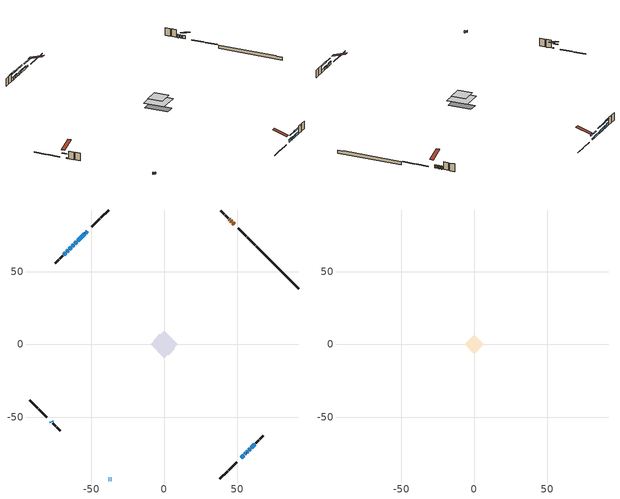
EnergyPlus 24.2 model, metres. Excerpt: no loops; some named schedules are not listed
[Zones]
conditioned space
 floor adiabatic (AdiabaticFloorConstruction): -9.31,0 0,9.31 9.31,0 0,-9.31 z2.95
 floor foundation (Slab1 construction): -7.27,3.01 -3.01,7.27 7.27,-3.01 3.01,-7.27 z-1.62
 wall outside (RimJoist1 construction): 38.19,-92.19 43.64,-86.73 / -92.19,-38.19 -86.73,-43.64 / -38.19,92.19 -43.64,86.73 / 62.43,67.94 56.98,73.4 z0.51:0.81
 wall outside (RimJoist2 construction): 44.3,-86.08 49.75,-80.62 / -86.08,-44.3 -80.62,-49.75 / -44.3,86.08 -49.75,80.62 / 56.32,74.05 50.87,79.51 z0.51:0.81
 wall outside (AdiabaticWallConstruction 1): 47.85,82.52 46.85,83.52 / 46.2,84.18 45.62,84.75 / 44.97,85.41 44.57,85.8 z0.51:2.54
 wall outside (AdiabaticWallConstruction): -38.19,-92.19 -37.77,-92.19 / -36.84,-92.19 -36.42,-92.19 z0.51:1.73; -77.61,-52.77 -77.07,-53.31 z0.51:0.89; -52.77,77.61 -53.95,76.42 / -54.61,75.76 -59.35,71.02 z0.51:1.58; 52.77,-77.61 54.49,-75.88 / 55.15,-75.23 56.01,-74.36 / 59.47,-70.9 62.06,-68.31 z0.51:2.14; 56.67,-73.71 57.3,-73.08 z0.51:1.67; -60.01,70.37 -61.3,69.07 / -61.96,68.42 -63.14,67.23 / -63.8,66.57 -64.99,65.39 / -65.64,64.73 -66.83,63.54 z0.51:2.16; 57.95,-72.42 58.82,-71.56 z0.51:2.03; -67.49,62.89 -68.82,61.56 z0.51:2.64
 wall outside (Wall1 construction): 62.72,-67.66 64.88,-65.49 / -76.41,-53.96 -74.25,-56.13 / -69.47,60.9 -71.64,58.74 / 43.92,86.46 41.75,88.62 z0.51:5.39
 wall outside (Wall2 construction): 65.54,-64.83 67.79,-62.58 / -73.59,-56.79 -71.34,-59.04 / -72.29,58.08 -74.55,55.83 / 41.09,89.28 38.84,91.53 z0.51:5.39
 wall foundation (FoundationWall1 construction): 63.09,67.28,-1.62 63.09,67.28,0.51 89.28,41.1,0.51 89.28,41.1,0.23 92.19,38.19,0.23 92.19,38.19,-1.62
 window (WindowConstruction 13): -38.19,-92.19 -37.77,-92.19 z0.51:1.73
 window (WindowConstruction 6): -77.61,-52.77 -77.07,-53.31 z0.51:0.89
 window (WindowConstruction 7): -52.77,77.61 -53.95,76.42 z0.51:1.58
 window (WindowConstruction 8): -54.61,75.76 -59.35,71.02 z0.51:1.58
 window (WindowConstruction 9): 52.77,-77.61 54.49,-75.88 z0.51:2.13
 window (WindowConstruction 10): 55.15,-75.22 56.01,-74.36 z0.51:2.13
 window (WindowConstruction 11): 56.67,-73.71 57.3,-73.08 z0.51:1.67
 window (WindowConstruction): -60.01,70.36 -61.3,69.07 z0.51:2.16
 window (WindowConstruction 12): 57.95,-72.42 58.82,-71.56 z0.51:2.03
 window (WindowConstruction 14): -36.84,-92.19 -36.42,-92.19 z0.51:1.73
 window (WindowConstruction 1): -61.96,68.41 -63.14,67.23 z0.51:2.16
 window (WindowConstruction 2): -63.8,66.57 -64.99,65.39 z0.51:2.16
 window (WindowConstruction 3): -65.64,64.73 -66.83,63.54 z0.51:2.16
 window (WindowConstruction 4): -67.49,62.89 -68.82,61.56 z0.51:2.64
 window (WindowConstruction 5): 59.47,-70.9 62.06,-68.31 z0.51:2.13
 door (Door): 47.85,82.52 46.85,83.52 z0.51:2.54
 door (Door 1): 46.2,84.18 45.62,84.75 z0.51:2.54
 door (Door 2): 44.97,85.41 44.57,85.8 z0.51:2.54
 ceiling adiabatic (AdiabaticFloorConstruction): 0,-9.31 9.31,0 0,9.31 -9.31,0 z2.95
attic - vented
 floor to conditioned space (Floor1 construction Reversed): -6.62,0 0,6.62 6.62,0 0,-6.62 z5.39
 roof outside (Roof1 construction): 52.11,-78.26,5.39 45.66,-71.81,8.43 43.96,-73.51,8.43 50.41,-79.96,5.39; -78.26,-52.11,5.39 -71.81,-45.66,8.43 -73.51,-43.96,8.43 -79.96,-50.41,5.39; -52.11,78.26,5.39 -45.66,71.81,8.43 -43.96,73.51,8.43 -50.41,79.96,5.39; 48.51,81.86,5.39 42.06,75.42,8.43 43.76,73.72,8.43 50.21,80.17,5.39
shading: -75.2,-55.17 -79.47,-50.9 -79.76,-51.19 -75.49,-55.46 z3.53; -55.82,74.55 -50.9,79.47 -51.19,79.76 -56.11,74.84 z4.22; -59.49,70.88 -54.47,75.91 -54.76,76.2 -59.79,71.17 z1.78; 54.63,-75.74 52.63,-77.75 52.92,-78.04 54.93,-76.03 z2.34; 57.88,-72.5 53.28,-77.09 53.57,-77.38 58.17,-72.79 z4.77; 57.44,-72.93 56.53,-73.85 56.82,-74.14 57.73,-73.22 z1.87; -63.17,67.21 -58.14,72.23 -58.43,72.52 -63.46,67.5 z4.8; 58.96,-71.41 57.81,-72.56 58.1,-72.85 59.25,-71.71 z2.24; -65.01,65.36 -60.09,70.28 -60.38,70.57 -65.3,65.65 z4.8; -65.13,65.24 -63.66,66.71 -63.95,67.01 -65.42,65.54 z2.36; -68.7,61.68 -63.78,66.6 -64.07,66.89 -68.99,61.97 z4.8; -70.68,59.69 -65.62,64.75 -65.91,65.05 -70.97,59.98 z5.28; 63.93,-66.45 57.61,-72.77 57.9,-73.06 64.22,-66.74 z4.77
[Building]
Building 1: Terrain=Suburbs
[Site:Location]
Toronto City Centre_ON: Latitude {deg}=43.63; Longitude {deg}=-79.39; Time Zone {hr}=-5; Elevation {m}=77; Keep Site Location Information=Yes
[Site:GroundTemperature:Shallow]
5.01852, 3.26908, 3.12898, 3.95918, 7.29196, 10.6092, 13.4851, 15.3069, 15.4617, 13.9799, 11.1774, 7.9619
[Site:WaterMainsTemperature]
Calculation Method=Schedule; Temperature Schedule=mains temperature schedule
[Material] Roughness=Rough; Thermal Absorptance=0.9
Name | Thickness {m} | Conductivity {W/m-K} | Density {kg/m3} | Specific Heat {J/kg-K} | Solar Absorptance | Visible Absorptance
asphalt or fiberglass shingles | 0.00635 | 0.162714 | 1121.4 | 1465.45 | 0.4 | 0.4
ceiling stud and cavity | 0.1397 | 0.0759208 | 65.682 | 1177.47 | 0.7 | 0.7
concrete 4.0 in. | 0.1016 | 1.803125 | 2242.8 | 837.4 | 0.7 | 0.7
concrete 8.0 in. | 0.2032 | 1.803125 | 2242.8 | 837.4 | 0.7 | 0.7
door material | 0.04445 | 0.053851 | 512.64 | 1214.23 | 0.7 | 0.7
door material 1 | 0.04445 | 0.188738 | 512.64 | 1214.23 | 0.7 | 0.7
door material 2 | 0.04445 | 0.20624 | 512.64 | 1214.23 | 0.7 | 0.7
exterior vertical ins | 0.0369022 | 0.029427 | 32.04 | 1214.23 | 0.7 | 0.7
floor covering | 0.0127 | 0.0433444 | 54.468 | 1339.84 | 0.6 | 0.6
floor rigid ins; wall rigid ins 1 | 0.512978 | 0.029427 | 32.04 | 1214.23 | 0.7 | 0.7
floor stud and cavity | 0.1397 | 1.75129 | 37.0049 | 1207.88 | 0.7 | 0.7
furniture material conditioned space 1 | 0.1524 | 0.115458 | 640.8 | 1214.23 | 0.6 | 0.6
gypsum board | 0.0127 | 0.160291 | 801 | 837.4 | 0.6 | 0.6
gypsum board 1 | 0.0127 | 0.160291 | 801 | 837.4 | 0.7 | 0.7
osb sheathing 0.5 in. | 0.0127 | 0.115458 | 512.64 | 1214.23 | 0.7 | 0.7
osb sheathing 0.75 in. | 0.01905 | 0.115458 | 512.64 | 1214.23 | 0.7 | 0.7
osb sheathing 2.0 in. | 0.0508 | 0.115458 | 512.64 | 1214.23 | 0.7 | 0.7
rim joist rigid ins; wall rigid ins | 0.051816 | 0.029427 | 32.04 | 1214.23 | 0.7 | 0.7
rim joist stud and cavity | 0.0508 | 0.0405436 | 125.044 | 1163.47 | 0.6 | 0.6
rim joist stud and cavity 1 | 0.0508 | 0.275866 | 125.044 | 1163.47 | 0.6 | 0.6
wall stud and cavity | 0.1397 | 0.120943 | 139.0536 | 1170.24 | 0.7 | 0.7
wall stud and cavity 1 | 0.1397 | 0.121313 | 139.0536 | 1170.24 | 0.7 | 0.7
wall stud and cavity 2 | 0.0889 | 0.380278 | 52.3479 | 1209.89 | 0.7 | 0.7
wall stud and cavity 3 | 0.0889 | 0.391764 | 83.0341 | 1211.67 | 0.7 | 0.7
wood siding | 0.0254 | 0.102417 | 544.68 | 1172.36 | 0.4 | 0.4
wood siding 1; wood siding 2; wood siding 3 | 0.0254 | 0.102417 | 544.68 | 1172.36 | 0.7 | 0.7
[WindowMaterial:SimpleGlazingSystem]
Name | U-Factor {W/m2-K} | Solar Heat Gain Coefficient
WindowMaterial | 2.89067 | 0.69
WindowMaterial 1 | 2.89351 | 0.69
WindowMaterial 10 | 2.986628 | 0.6
WindowMaterial 11 | 2.88386 | 0.6
WindowMaterial 2 | 2.94631 | 0.61
WindowMaterial 3 | 4.164813 | 0.69
WindowMaterial 4 | 2.90827 | 0.68
WindowMaterial 5 | 7.70959 | 0.55
WindowMaterial 6 | 2.963916 | 0.58
WindowMaterial 7 | 1.782892 | 0.39
WindowMaterial 8 | 2.95653 | 0.57
WindowMaterial 9 | 2.92474 | 0.62
[Construction]
AdiabaticFloorConstruction: floor stud and cavity, floor rigid ins, osb sheathing 0.75 in., floor covering
AdiabaticWallConstruction: wood siding 2, wall rigid ins 1, wall stud and cavity 2, gypsum board
AdiabaticWallConstruction 1: wood siding 3, wall rigid ins 1, wall stud and cavity 2, gypsum board
Door: door material
Door 1: door material 1
Door 2: door material 2
Floor1 construction Reversed: gypsum board, ceiling stud and cavity
FoundationWall1 construction: concrete 8.0 in., gypsum board 1
furniture construction conditioned space 1: furniture material conditioned space 1
PartitionWallConstruction: gypsum board, wall stud and cavity 3, gypsum board
RimJoist1 construction: wood siding 1, rim joist rigid ins, osb sheathing 2.0 in., rim joist stud and cavity
RimJoist2 construction: wood siding 1, rim joist rigid ins, osb sheathing 2.0 in., rim joist stud and cavity 1
Roof1 construction: asphalt or fiberglass shingles
Slab1 construction: concrete 4.0 in.
Wall1 construction: wood siding, wall rigid ins, osb sheathing 0.5 in., wall stud and cavity, gypsum board
Wall2 construction: wood siding, wall rigid ins, osb sheathing 0.5 in., wall stud and cavity 1, gypsum board
WindowConstruction: WindowMaterial
WindowConstruction 1; WindowConstruction 2: WindowMaterial 1
WindowConstruction 10; WindowConstruction 5; WindowConstruction 9: WindowMaterial 4
WindowConstruction 11: WindowMaterial 8
WindowConstruction 12: WindowMaterial 9
WindowConstruction 13: WindowMaterial 10
WindowConstruction 14: WindowMaterial 11
WindowConstruction 3: WindowMaterial 2
WindowConstruction 4: WindowMaterial 3
WindowConstruction 6: WindowMaterial 5
WindowConstruction 7: WindowMaterial 6
WindowConstruction 8: WindowMaterial 7
[Zone] Multiplier=1; Part of Total Floor Area=Yes
Name | Volume {m3}
attic - vented | 43.2861
conditioned space | 618
[Space]
Name | Zone | Volume {m3}
attic - vented 1 | attic - vented | 43.2861
conditioned space 1 | conditioned space | 618
[ZoneInfiltration:EffectiveLeakageArea]
infil attic - vented 1: Zone or Space=attic - vented 1; Schedule=Always On Discrete; Effective Air Leakage Area {cm2}=3692.63; Stack Coefficient=0.000211428; Wind Coefficient=9.8243e-06
[ZoneMixing]
whole house fan mix: Zone or Space=attic - vented; Schedule=Always On Continuous; Design Flow Rate Calculation Method=Flow/Zone; Design Flow Rate {m3/s}=0; Source Zone or Space=conditioned space
[SurfaceProperty:ExposedFoundationPerimeter]
Slab1: Exposed Perimeter Calculation Method=TotalExposedPerimeter; Total Exposed Perimeter {m}=41.149
[InternalMass] Zone or ZoneList=conditioned space; Space or SpaceList=conditioned space 1
Name | Construction | Surface Area {m2}
furniture mass conditioned space 1 | furniture construction conditioned space 1 | 104.44
partition wall mass | PartitionWallConstruction | 261.1
[Lights]
interior lighting: Zone or ZoneList or Space or SpaceList=conditioned space 1; Schedule=interior lighting schedule; Design Level Calculation Method=LightingLevel; Lighting Level {W}=343.2; Return Air Fraction=0; Fraction Radiant=0.6; Fraction Visible=0.2; Fraction Replaceable=1
[People]
occupants: Zone or ZoneList or Space or SpaceList=conditioned space 1; Number of People Schedule=occupants schedule; Number of People Calculation Method=People; Number of People=3; Fraction Radiant=0.314171; Sensible Heat Fraction=0.56303; Activity Level Schedule=occupants activity schedule; Carbon Dioxide Generation Rate {m3/s-W}=0; Enable ASHRAE 55 Comfort Warnings=No; Mean Radiant Temperature Calculation Type=EnclosureAveraged
[ElectricEquipment] Zone or ZoneList or Space or SpaceList=conditioned space 1; Design Level Calculation Method=EquipmentLevel
Name | Schedule | Design Level {W} | Fraction Latent | Fraction Radiant | Fraction Lost
clothes dryer | clothes dryer schedule | 140.772 | 0.015 | 0.081 | 0.85
clothes washer | clothes washer schedule | 32.1985 | 0.03 | 0.162 | 0.7
cooking range | cooking range schedule | 215.147 | 0.08 | 0.432 | 0.2
dishwasher | dishwasher schedule | 66.8632 | 0.3 | 0.18 | 0.4
fridge | fridge schedule | 72.9452 | 0 | 0.6 | 0
mech vent house fan | mech vent house fan schedule | 0 | 0 | 0 | 1
mech vent house fan cfis | mech vent house fan cfis schedule | 0 | 0 | 0 | 0
misc plug loads | misc plug loads schedule | 494.7 | 0.045 | 0.513 | 0.1
whole house fan | Always On Discrete | 0 | 0 | 0 | 1
[OtherEquipment] Zone or ZoneList or Space or SpaceList=conditioned space 1; Design Level Calculation Method=EquipmentLevel
Name | Fuel Type | Schedule | Design Level {W} | Fraction Latent | Fraction Radiant | Fraction Lost
clothes dryer 1 | Electricity | clothes dryer schedule | 0 | 0.015 | 0.081 | 0.85
cooking range 1 | Electricity | cooking range schedule | 0 | 0.08 | 0.432 | 0.2
general water use latent | None | general water use schedule | 62.594 | 1 | 0 | 0
general water use sensible | None | general water use schedule | -61.6891 | 0 | 0.6 | 0
mech vent house fan latent load | None | Always On Discrete | 0 | 1 | 0 | 0
mech vent house fan sensible load | None | Always On Discrete | 0 | 0 | 0 | 0
water heater energy adjustment1 | NaturalGas | Always On Discrete | 0.01 | 0 | 0 | 1
[ZoneInfiltration:DesignFlowRate] Zone or ZoneList or Space or SpaceList=conditioned space 1; Schedule=Always On Discrete; Design Flow Rate Calculation Method=Flow/Zone; Design Flow Rate {m3/s}=0
infil flow; natural vent flow; whole house fan flow
[Foundation:Kiva]
Foundation Kiva 1: Initial Indoor Air Temperature {C}=18; Wall Height Above Grade {m}=0.509991; Wall Depth Below Slab {m}=0.2032; Custom Block Material Name 1=exterior vertical ins; Custom Block Depth 1 {m}=2.13; Custom Block X Position 1 {m}=0.2159; Custom Block Z Position 1 {m}=0
[Foundation:Kiva:Settings]
Soil Conductivity {W/m-K}=0.849921; Soil Density {kg/m3}=1842.3; Soil Specific Heat {J/kg-K}=418.7; Ground Solar Absorptivity=0.9; Ground Thermal Absorptivity=0.9; Ground Surface Roughness {m}=0.03; Far-Field Width {m}=40; Deep-Ground Boundary Condition=ZeroFlux; Deep-Ground Depth {m}=40; Minimum Cell Dimension {m}=0.2; Maximum Cell Growth Coefficient=3; Simulation Timestep=Timestep
[Exterior:Lights]
exterior lighting: Schedule=exterior lighting schedule; Design Level {W}=75.6
[Schedule:Constant]
Name | Hourly Value
Always On Continuous; mech vent house fan schedule; mech vent house fan cfis schedule; Always On Discrete | 1
occupants activity schedule | 117.228
fridge schedule | 0
[Schedule:Week:Daily]
interior lighting schedule Week Rule - Jan1-Jan27: interior lighting schedule day, interior lighting schedule day, interior lighting schedule day, interior lighting schedule day, interior lighting schedule day, interior lighting schedule day, interior lighting schedule day, interior lighting schedule default day, interior lighting schedule default day, interior lighting schedule default day, interior lighting schedule default day, interior lighting schedule default day
interior lighting schedule Week Rule - Jan28-Feb3: interior lighting schedule day, interior lighting schedule day, interior lighting schedule day, interior lighting schedule day, interior lighting schedule day 1, interior lighting schedule day 1, interior lighting schedule day 1, interior lighting schedule default day, interior lighting schedule default day, interior lighting schedule default day, interior lighting schedule default day, interior lighting schedule default day
interior lighting schedule Week Rule - Feb4-Feb24: interior lighting schedule day 1, interior lighting schedule day 1, interior lighting schedule day 1, interior lighting schedule day 1, interior lighting schedule day 1, interior lighting schedule day 1, interior lighting schedule day 1, interior lighting schedule default day, interior lighting schedule default day, interior lighting schedule default day, interior lighting schedule default day, interior lighting schedule default day
interior lighting schedule Week Rule - Feb25-Mar3: interior lighting schedule day 1, interior lighting schedule day 1, interior lighting schedule day 1, interior lighting schedule day 1, interior lighting schedule day 2, interior lighting schedule day 2, interior lighting schedule day 2, interior lighting schedule default day, interior lighting schedule default day, interior lighting schedule default day, interior lighting schedule default day, interior lighting schedule default day
interior lighting schedule Week Rule - Mar4-Mar31: interior lighting schedule day 2, interior lighting schedule day 2, interior lighting schedule day 2, interior lighting schedule day 2, interior lighting schedule day 2, interior lighting schedule day 2, interior lighting schedule day 2, interior lighting schedule default day, interior lighting schedule default day, interior lighting schedule default day, interior lighting schedule default day, interior lighting schedule default day
interior lighting schedule Week Rule - Apr1-Apr28: interior lighting schedule day 3, interior lighting schedule day 3, interior lighting schedule day 3, interior lighting schedule day 3, interior lighting schedule day 3, interior lighting schedule day 3, interior lighting schedule day 3, interior lighting schedule default day, interior lighting schedule default day, interior lighting schedule default day, interior lighting schedule default day, interior lighting schedule default day
interior lighting schedule Week Rule - Apr29-May5: interior lighting schedule day 3, interior lighting schedule day 3, interior lighting schedule day 4, interior lighting schedule day 4, interior lighting schedule day 4, interior lighting schedule day 4, interior lighting schedule day 4, interior lighting schedule default day, interior lighting schedule default day, interior lighting schedule default day, interior lighting schedule default day, interior lighting schedule default day
interior lighting schedule Week Rule - May6-May26: interior lighting schedule day 4, interior lighting schedule day 4, interior lighting schedule day 4, interior lighting schedule day 4, interior lighting schedule day 4, interior lighting schedule day 4, interior lighting schedule day 4, interior lighting schedule default day, interior lighting schedule default day, interior lighting schedule default day, interior lighting schedule default day, interior lighting schedule default day
interior lighting schedule Week Rule - May27-Jun2: interior lighting schedule day 4, interior lighting schedule day 4, interior lighting schedule day 4, interior lighting schedule day 4, interior lighting schedule day 4, interior lighting schedule day 5, interior lighting schedule day 5, interior lighting schedule default day, interior lighting schedule default day, interior lighting schedule default day, interior lighting schedule default day, interior lighting schedule default day
interior lighting schedule Week Rule - Jun3-Jun30: interior lighting schedule day 5, interior lighting schedule day 5, interior lighting schedule day 5, interior lighting schedule day 5, interior lighting schedule day 5, interior lighting schedule day 5, interior lighting schedule day 5, interior lighting schedule default day, interior lighting schedule default day, interior lighting schedule default day, interior lighting schedule default day, interior lighting schedule default day
interior lighting schedule Week Rule - Jul1-Jul28: interior lighting schedule day 6, interior lighting schedule day 6, interior lighting schedule day 6, interior lighting schedule day 6, interior lighting schedule day 6, interior lighting schedule day 6, interior lighting schedule day 6, interior lighting schedule default day, interior lighting schedule default day, interior lighting schedule default day, interior lighting schedule default day, interior lighting schedule default day
interior lighting schedule Week Rule - Jul29-Aug4: interior lighting schedule day 6, interior lighting schedule day 6, interior lighting schedule day 6, interior lighting schedule day 7, interior lighting schedule day 7, interior lighting schedule day 7, interior lighting schedule day 7, interior lighting schedule default day, interior lighting schedule default day, interior lighting schedule default day, interior lighting schedule default day, interior lighting schedule default day
interior lighting schedule Week Rule - Aug5-Aug25: interior lighting schedule day 7, interior lighting schedule day 7, interior lighting schedule day 7, interior lighting schedule day 7, interior lighting schedule day 7, interior lighting schedule day 7, interior lighting schedule day 7, interior lighting schedule default day, interior lighting schedule default day, interior lighting schedule default day, interior lighting schedule default day, interior lighting schedule default day
interior lighting schedule Week Rule - Aug26-Sep1: interior lighting schedule day 7, interior lighting schedule day 7, interior lighting schedule day 7, interior lighting schedule day 7, interior lighting schedule day 7, interior lighting schedule day 7, interior lighting schedule day 8, interior lighting schedule default day, interior lighting schedule default day, interior lighting schedule default day, interior lighting schedule default day, interior lighting schedule default day
interior lighting schedule Week Rule - Sep2-Sep29: interior lighting schedule day 8, interior lighting schedule day 8, interior lighting schedule day 8, interior lighting schedule day 8, interior lighting schedule day 8, interior lighting schedule day 8, interior lighting schedule day 8, interior lighting schedule default day, interior lighting schedule default day, interior lighting schedule default day, interior lighting schedule default day, interior lighting schedule default day
interior lighting schedule Week Rule - Sep30-Oct6: interior lighting schedule day 8, interior lighting schedule day 9, interior lighting schedule day 9, interior lighting schedule day 9, interior lighting schedule day 9, interior lighting schedule day 9, interior lighting schedule day 9, interior lighting schedule default day, interior lighting schedule default day, interior lighting schedule default day, interior lighting schedule default day, interior lighting schedule default day
interior lighting schedule Week Rule - Oct7-Oct27: interior lighting schedule day 9, interior lighting schedule day 9, interior lighting schedule day 9, interior lighting schedule day 9, interior lighting schedule day 9, interior lighting schedule day 9, interior lighting schedule day 9, interior lighting schedule default day, interior lighting schedule default day, interior lighting schedule default day, interior lighting schedule default day, interior lighting schedule default day
interior lighting schedule Week Rule - Oct28-Nov3: interior lighting schedule day 9, interior lighting schedule day 9, interior lighting schedule day 9, interior lighting schedule day 9, interior lighting schedule day 10, interior lighting schedule day 10, interior lighting schedule day 10, interior lighting schedule default day, interior lighting schedule default day, interior lighting schedule default day, interior lighting schedule default day, interior lighting schedule default day
interior lighting schedule Week Rule - Nov4-Nov24: interior lighting schedule day 10, interior lighting schedule day 10, interior lighting schedule day 10, interior lighting schedule day 10, interior lighting schedule day 10, interior lighting schedule day 10, interior lighting schedule day 10, interior lighting schedule default day, interior lighting schedule default day, interior lighting schedule default day, interior lighting schedule default day, interior lighting schedule default day
interior lighting schedule Week Rule - Nov25-Dec1: interior lighting schedule day 10, interior lighting schedule day 10, interior lighting schedule day 10, interior lighting schedule day 10, interior lighting schedule day 10, interior lighting schedule day 10, interior lighting schedule day 11, interior lighting schedule default day, interior lighting schedule default day, interior lighting schedule default day, interior lighting schedule default day, interior lighting schedule default day
interior lighting schedule Week Rule - Dec2-Dec31: interior lighting schedule day 11, interior lighting schedule day 11, interior lighting schedule day 11, interior lighting schedule day 11, interior lighting schedule day 11, interior lighting schedule day 11, interior lighting schedule day 11, interior lighting schedule default day, interior lighting schedule default day, interior lighting schedule default day, interior lighting schedule default day, interior lighting schedule default day
occupants schedule Week Rule - Jan1-Dec31: occupants schedule day, occupants schedule day, occupants schedule day, occupants schedule day, occupants schedule day, occupants schedule day, occupants schedule day, occupants schedule default day, occupants schedule default day, occupants schedule default day, occupants schedule default day, occupants schedule default day
clothes dryer schedule Week Rule - Jan1-Dec31: clothes dryer schedule day, clothes dryer schedule day, clothes dryer schedule day, clothes dryer schedule day, clothes dryer schedule day, clothes dryer schedule day, clothes dryer schedule day, clothes dryer schedule default day, clothes dryer schedule default day, clothes dryer schedule default day, clothes dryer schedule default day, clothes dryer schedule default day
clothes washer schedule Week Rule - Jan1-Dec31: clothes washer schedule day, clothes washer schedule day, clothes washer schedule day, clothes washer schedule day, clothes washer schedule day, clothes washer schedule day, clothes washer schedule day, clothes washer schedule default day, clothes washer schedule default day, clothes washer schedule default day, clothes washer schedule default day, clothes washer schedule default day
cooking range schedule Week Rule - Jan1-Dec31: cooking range schedule day, cooking range schedule day, cooking range schedule day, cooking range schedule day, cooking range schedule day, cooking range schedule day, cooking range schedule day, cooking range schedule default day, cooking range schedule default day, cooking range schedule default day, cooking range schedule default day, cooking range schedule default day
dishwasher schedule Week Rule - Jan1-Dec31: dishwasher schedule day, dishwasher schedule day, dishwasher schedule day, dishwasher schedule day, dishwasher schedule day, dishwasher schedule day, dishwasher schedule day, dishwasher schedule default day, dishwasher schedule default day, dishwasher schedule default day, dishwasher schedule default day, dishwasher schedule default day
misc plug loads schedule Week Rule - Jan1-Dec31: misc plug loads schedule day, misc plug loads schedule day, misc plug loads schedule day, misc plug loads schedule day, misc plug loads schedule day, misc plug loads schedule day, misc plug loads schedule day, misc plug loads schedule default day, misc plug loads schedule default day, misc plug loads schedule default day, misc plug loads schedule default day, misc plug loads schedule default day
general water use schedule Week Rule - Jan1-Dec31: general water use schedule day, general water use schedule day, general water use schedule day, general water use schedule day, general water use schedule day, general water use schedule day, general water use schedule day, general water use schedule default day, general water use schedule default day, general water use schedule default day, general water use schedule default day, general water use schedule default day
exterior lighting schedule Week Rule - Jan1-Jan27: exterior lighting schedule day, exterior lighting schedule day, exterior lighting schedule day, exterior lighting schedule day, exterior lighting schedule day, exterior lighting schedule day, exterior lighting schedule day, exterior lighting schedule default day, exterior lighting schedule default day, exterior lighting schedule default day, exterior lighting schedule default day, exterior lighting schedule default day
exterior lighting schedule Week Rule - Jan28-Feb3: exterior lighting schedule day, exterior lighting schedule day, exterior lighting schedule day, exterior lighting schedule day, exterior lighting schedule day 1, exterior lighting schedule day 1, exterior lighting schedule day 1, exterior lighting schedule default day, exterior lighting schedule default day, exterior lighting schedule default day, exterior lighting schedule default day, exterior lighting schedule default day
exterior lighting schedule Week Rule - Feb4-Feb24: exterior lighting schedule day 1, exterior lighting schedule day 1, exterior lighting schedule day 1, exterior lighting schedule day 1, exterior lighting schedule day 1, exterior lighting schedule day 1, exterior lighting schedule day 1, exterior lighting schedule default day, exterior lighting schedule default day, exterior lighting schedule default day, exterior lighting schedule default day, exterior lighting schedule default day
exterior lighting schedule Week Rule - Feb25-Mar3: exterior lighting schedule day 1, exterior lighting schedule day 1, exterior lighting schedule day 1, exterior lighting schedule day 1, exterior lighting schedule day 2, exterior lighting schedule day 2, exterior lighting schedule day 2, exterior lighting schedule default day, exterior lighting schedule default day, exterior lighting schedule default day, exterior lighting schedule default day, exterior lighting schedule default day
exterior lighting schedule Week Rule - Mar4-Mar31: exterior lighting schedule day 2, exterior lighting schedule day 2, exterior lighting schedule day 2, exterior lighting schedule day 2, exterior lighting schedule day 2, exterior lighting schedule day 2, exterior lighting schedule day 2, exterior lighting schedule default day, exterior lighting schedule default day, exterior lighting schedule default day, exterior lighting schedule default day, exterior lighting schedule default day
exterior lighting schedule Week Rule - Apr1-Apr28: exterior lighting schedule day 3, exterior lighting schedule day 3, exterior lighting schedule day 3, exterior lighting schedule day 3, exterior lighting schedule day 3, exterior lighting schedule day 3, exterior lighting schedule day 3, exterior lighting schedule default day, exterior lighting schedule default day, exterior lighting schedule default day, exterior lighting schedule default day, exterior lighting schedule default day
exterior lighting schedule Week Rule - Apr29-May5: exterior lighting schedule day 3, exterior lighting schedule day 3, exterior lighting schedule day 4, exterior lighting schedule day 4, exterior lighting schedule day 4, exterior lighting schedule day 4, exterior lighting schedule day 4, exterior lighting schedule default day, exterior lighting schedule default day, exterior lighting schedule default day, exterior lighting schedule default day, exterior lighting schedule default day
exterior lighting schedule Week Rule - May6-May26: exterior lighting schedule day 4, exterior lighting schedule day 4, exterior lighting schedule day 4, exterior lighting schedule day 4, exterior lighting schedule day 4, exterior lighting schedule day 4, exterior lighting schedule day 4, exterior lighting schedule default day, exterior lighting schedule default day, exterior lighting schedule default day, exterior lighting schedule default day, exterior lighting schedule default day
exterior lighting schedule Week Rule - May27-Jun2: exterior lighting schedule day 4, exterior lighting schedule day 4, exterior lighting schedule day 4, exterior lighting schedule day 4, exterior lighting schedule day 4, exterior lighting schedule day 5, exterior lighting schedule day 5, exterior lighting schedule default day, exterior lighting schedule default day, exterior lighting schedule default day, exterior lighting schedule default day, exterior lighting schedule default day
exterior lighting schedule Week Rule - Jun3-Jun30: exterior lighting schedule day 5, exterior lighting schedule day 5, exterior lighting schedule day 5, exterior lighting schedule day 5, exterior lighting schedule day 5, exterior lighting schedule day 5, exterior lighting schedule day 5, exterior lighting schedule default day, exterior lighting schedule default day, exterior lighting schedule default day, exterior lighting schedule default day, exterior lighting schedule default day
exterior lighting schedule Week Rule - Jul1-Jul28: exterior lighting schedule day 6, exterior lighting schedule day 6, exterior lighting schedule day 6, exterior lighting schedule day 6, exterior lighting schedule day 6, exterior lighting schedule day 6, exterior lighting schedule day 6, exterior lighting schedule default day, exterior lighting schedule default day, exterior lighting schedule default day, exterior lighting schedule default day, exterior lighting schedule default day
exterior lighting schedule Week Rule - Jul29-Aug4: exterior lighting schedule day 6, exterior lighting schedule day 6, exterior lighting schedule day 6, exterior lighting schedule day 7, exterior lighting schedule day 7, exterior lighting schedule day 7, exterior lighting schedule day 7, exterior lighting schedule default day, exterior lighting schedule default day, exterior lighting schedule default day, exterior lighting schedule default day, exterior lighting schedule default day
exterior lighting schedule Week Rule - Aug5-Aug25: exterior lighting schedule day 7, exterior lighting schedule day 7, exterior lighting schedule day 7, exterior lighting schedule day 7, exterior lighting schedule day 7, exterior lighting schedule day 7, exterior lighting schedule day 7, exterior lighting schedule default day, exterior lighting schedule default day, exterior lighting schedule default day, exterior lighting schedule default day, exterior lighting schedule default day
exterior lighting schedule Week Rule - Aug26-Sep1: exterior lighting schedule day 7, exterior lighting schedule day 7, exterior lighting schedule day 7, exterior lighting schedule day 7, exterior lighting schedule day 7, exterior lighting schedule day 7, exterior lighting schedule day 8, exterior lighting schedule default day, exterior lighting schedule default day, exterior lighting schedule default day, exterior lighting schedule default day, exterior lighting schedule default day
exterior lighting schedule Week Rule - Sep2-Sep29: exterior lighting schedule day 8, exterior lighting schedule day 8, exterior lighting schedule day 8, exterior lighting schedule day 8, exterior lighting schedule day 8, exterior lighting schedule day 8, exterior lighting schedule day 8, exterior lighting schedule default day, exterior lighting schedule default day, exterior lighting schedule default day, exterior lighting schedule default day, exterior lighting schedule default day
exterior lighting schedule Week Rule - Sep30-Oct6: exterior lighting schedule day 8, exterior lighting schedule day 9, exterior lighting schedule day 9, exterior lighting schedule day 9, exterior lighting schedule day 9, exterior lighting schedule day 9, exterior lighting schedule day 9, exterior lighting schedule default day, exterior lighting schedule default day, exterior lighting schedule default day, exterior lighting schedule default day, exterior lighting schedule default day
exterior lighting schedule Week Rule - Oct7-Oct27: exterior lighting schedule day 9, exterior lighting schedule day 9, exterior lighting schedule day 9, exterior lighting schedule day 9, exterior lighting schedule day 9, exterior lighting schedule day 9, exterior lighting schedule day 9, exterior lighting schedule default day, exterior lighting schedule default day, exterior lighting schedule default day, exterior lighting schedule default day, exterior lighting schedule default day
exterior lighting schedule Week Rule - Oct28-Nov3: exterior lighting schedule day 9, exterior lighting schedule day 9, exterior lighting schedule day 9, exterior lighting schedule day 9, exterior lighting schedule day 10, exterior lighting schedule day 10, exterior lighting schedule day 10, exterior lighting schedule default day, exterior lighting schedule default day, exterior lighting schedule default day, exterior lighting schedule default day, exterior lighting schedule default day
exterior lighting schedule Week Rule - Nov4-Nov24: exterior lighting schedule day 10, exterior lighting schedule day 10, exterior lighting schedule day 10, exterior lighting schedule day 10, exterior lighting schedule day 10, exterior lighting schedule day 10, exterior lighting schedule day 10, exterior lighting schedule default day, exterior lighting schedule default day, exterior lighting schedule default day, exterior lighting schedule default day, exterior lighting schedule default day
exterior lighting schedule Week Rule - Nov25-Dec1: exterior lighting schedule day 10, exterior lighting schedule day 10, exterior lighting schedule day 10, exterior lighting schedule day 10, exterior lighting schedule day 10, exterior lighting schedule day 10, exterior lighting schedule day 11, exterior lighting schedule default day, exterior lighting schedule default day, exterior lighting schedule default day, exterior lighting schedule default day, exterior lighting schedule default day
[Schedule:Year]
interior lighting schedule: interior lighting schedule Week Rule - Jan1-Jan27, 1, 1, 1, 27, interior lighting schedule Week Rule - Jan28-Feb3, 1, 28, 2, 3, interior lighting schedule Week Rule - Feb4-Feb24, 2, 4, 2, 24, interior lighting schedule Week Rule - Feb25-Mar3, 2, 25, 3, 3, interior lighting schedule Week Rule - Mar4-Mar31, 3, 4, 3, 31, interior lighting schedule Week Rule - Apr1-Apr28, 4, 1, 4, 28, interior lighting schedule Week Rule - Apr29-May5, 4, 29, 5, 5, interior lighting schedule Week Rule - May6-May26, 5, 6, 5, 26, interior lighting schedule Week Rule - May27-Jun2, 5, 27, 6, 2, interior lighting schedule Week Rule - Jun3-Jun30, 6, 3, 6, 30, interior lighting schedule Week Rule - Jul1-Jul28, 7, 1, 7, 28, interior lighting schedule Week Rule - Jul29-Aug4, 7, 29, 8, 4, interior lighting schedule Week Rule - Aug5-Aug25, 8, 5, 8, 25, interior lighting schedule Week Rule - Aug26-Sep1, 8, 26, 9, 1, interior lighting schedule Week Rule - Sep2-Sep29, 9, 2, 9, 29, interior lighting schedule Week Rule - Sep30-Oct6, 9, 30, 10, 6, interior lighting schedule Week Rule - Oct7-Oct27, 10, 7, 10, 27, interior lighting schedule Week Rule - Oct28-Nov3, 10, 28, 11, 3, interior lighting schedule Week Rule - Nov4-Nov24, 11, 4, 11, 24, interior lighting schedule Week Rule - Nov25-Dec1, 11, 25, 12, 1, interior lighting schedule Week Rule - Dec2-Dec31, 12, 2, 12, 31
occupants schedule: occupants schedule Week Rule - Jan1-Dec31, 1, 1, 12, 31
clothes dryer schedule: clothes dryer schedule Week Rule - Jan1-Dec31, 1, 1, 12, 31
clothes washer schedule: clothes washer schedule Week Rule - Jan1-Dec31, 1, 1, 12, 31
cooking range schedule: cooking range schedule Week Rule - Jan1-Dec31, 1, 1, 12, 31
dishwasher schedule: dishwasher schedule Week Rule - Jan1-Dec31, 1, 1, 12, 31
misc plug loads schedule: misc plug loads schedule Week Rule - Jan1-Dec31, 1, 1, 12, 31
general water use schedule: general water use schedule Week Rule - Jan1-Dec31, 1, 1, 12, 31
exterior lighting schedule: exterior lighting schedule Week Rule - Jan1-Jan27, 1, 1, 1, 27, exterior lighting schedule Week Rule - Jan28-Feb3, 1, 28, 2, 3, exterior lighting schedule Week Rule - Feb4-Feb24, 2, 4, 2, 24, exterior lighting schedule Week Rule - Feb25-Mar3, 2, 25, 3, 3, exterior lighting schedule Week Rule - Mar4-Mar31, 3, 4, 3, 31, exterior lighting schedule Week Rule - Apr1-Apr28, 4, 1, 4, 28, exterior lighting schedule Week Rule - Apr29-May5, 4, 29, 5, 5, exterior lighting schedule Week Rule - May6-May26, 5, 6, 5, 26, exterior lighting schedule Week Rule - May27-Jun2, 5, 27, 6, 2, exterior lighting schedule Week Rule - Jun3-Jun30, 6, 3, 6, 30, exterior lighting schedule Week Rule - Jul1-Jul28, 7, 1, 7, 28, exterior lighting schedule Week Rule - Jul29-Aug4, 7, 29, 8, 4, exterior lighting schedule Week Rule - Aug5-Aug25, 8, 5, 8, 25, exterior lighting schedule Week Rule - Aug26-Sep1, 8, 26, 9, 1, exterior lighting schedule Week Rule - Sep2-Sep29, 9, 2, 9, 29, exterior lighting schedule Week Rule - Sep30-Oct6, 9, 30, 10, 6, exterior lighting schedule Week Rule - Oct7-Oct27, 10, 7, 10, 27, exterior lighting schedule Week Rule - Oct28-Nov3, 10, 28, 11, 3, exterior lighting schedule Week Rule - Nov4-Nov24, 11, 4, 11, 24, exterior lighting schedule Week Rule - Nov25-Dec1, 11, 25, 12, 1, exterior lighting schedule Week Rule - Dec2-Dec31, 12, 2, 12, 31
[Schedule:Compact]
mains temperature schedule: Through: 01/01, For: AllDays, Until: 24:00, 8.80333, Through: 01/02, For: AllDays, Until: 24:00, 8.74333, Through: 01/03, For: AllDays, Until: 24:00, 8.68389, Through: 01/04, For: AllDays, Until: 24:00, 8.62611, Through: 01/05, For: AllDays, Until: 24:00, 8.56944, Through: 01/06, For: AllDays, Until: 24:00, 8.51389, Through: 01/07, For: AllDays, Until: 24:00, 8.45944, Through: 01/08, For: AllDays, Until: 24:00, 8.40611, Through: 01/09, For: AllDays, Until: 24:00, 8.35389, Through: 01/10, For: AllDays, Until: 24:00, 8.30278, Through: 01/11, For: AllDays, Until: 24:00, 8.25333, Through: 01/12, For: AllDays, Until: 24:00, 8.205, Through: 01/13, For: AllDays, Until: 24:00, 8.15778, Through: 01/14, For: AllDays, Until: 24:00, 8.11222, Through: 01/15, For: AllDays, Until: 24:00, 8.06778, Through: 01/16, For: AllDays, Until: 24:00, 8.02444, Through: 01/17, For: AllDays, Until: 24:00, 7.98222, Through: 01/18, For: AllDays, Until: 24:00, 7.94167, Through: 01/19, For: AllDays, Until: 24:00, 7.90222, Through: 01/20, For: AllDays, Until: 24:00, 7.86444, Through: 01/21, For: AllDays, Until: 24:00, 7.82778, Through: 01/22, For: AllDays, Until: 24:00, 7.79278, Through: 01/23, For: AllDays, Until: 24:00, 7.75889, Through: 01/24, For: AllDays, Until: 24:00, 7.72667, Through: 01/25, For: AllDays, Until: 24:00, 7.69556, Through: 01/26, For: AllDays, Until: 24:00, 7.66611, Through: 01/27, For: AllDays, Until: 24:00, 7.63778, Through: 01/28, For: AllDays, Until: 24:00, 7.61111, Through: 01/29, For: AllDays, Until: 24:00, 7.58556, Through: 01/30, For: AllDays, Until: 24:00, 7.56167, Through: 01/31, For: AllDays, Until: 24:00, 7.53944, Through: 02/01, For: AllDays, Until: 24:00, 7.51833, Through: 02/02, For: AllDays, Until: 24:00, 7.49889, Through: 02/03, For: AllDays, Until: 24:00, 7.48111, Through: 02/04, For: AllDays, Until: 24:00, 7.46444, Through: 02/05, For: AllDays, Until: 24:00, 7.44944, Through: 02/06, For: AllDays, Until: 24:00, 7.43556, Through: 02/07, For: AllDays, Until: 24:00, 7.42333, Through: 02/08, For: AllDays, Until: 24:00, 7.41278, Through: 02/09, For: AllDays, Until: 24:00, 7.40389, Through: 02/10, For: AllDays, Until: 24:00, 7.39611, Through: 02/11, For: AllDays, Until: 24:00, 7.39, Through: 02/12, For: AllDays, Until: 24:00, 7.38556, Through: 02/13, For: AllDays, Until: 24:00, 7.38222, Through: 02/14, For: AllDays, Until: 24:00, 7.38056, Through: 02/15, For: AllDays, Until: 24:00, 7.38056, Through: 02/16, For: AllDays, Until: 24:00, 7.38222, Through: 02/17, For: AllDays, Until: 24:00, 7.385, Through: 02/18, For: AllDays, Until: 24:00, 7.38944, Through: 02/19, For: AllDays, Until: 24:00, 7.395, Through: 02/20, For: AllDays, Until: 24:00, 7.40278, Through: 02/21, For: AllDays, Until: 24:00, 7.41167, Through: 02/22, For: AllDays, Until: 24:00, 7.42222, Through: 02/23, For: AllDays, Until: 24:00, 7.43389, Through: 02/24, For: AllDays, Until: 24:00, 7.44722, Through: 02/25, For: AllDays, Until: 24:00, 7.46222, Through: 02/26, For: AllDays, Until: 24:00, 7.47833, Through: 02/27, For: AllDays, Until: 24:00, 7.49611, Through: 02/28, For: AllDays, Until: 24:00, 7.51556, Through: 03/01, For: AllDays, Until: 24:00, 7.53667, Through: 03/02, For: AllDays, Until: 24:00, 7.55889, Through: 03/03, For: AllDays, Until: 24:00, 7.58222, Through: 03/04, For: AllDays, Until: 24:00, 7.60722, Through: 03/05, For: AllDays, Until: 24:00, 7.63389, Through: 03/06, For: AllDays, Until: 24:00, 7.66222, Through: 03/07, For: AllDays, Until: 24:00, 7.69111, Through: 03/08, For: AllDays, Until: 24:00, 7.72222, Through: 03/09, For: AllDays, Until: 24:00, 7.75444, Through: 03/10, For: AllDays, Until: 24:00, 7.78778, Through: 03/11, For: AllDays, Until: 24:00, 7.82278, Through: 03/12, For: AllDays, Until: 24:00, 7.85944, Through: 03/13, For: AllDays, Until: 24:00, 7.89722, Through: 03/14, For: AllDays, Until: 24:00, 7.93611, Through: 03/15, For: AllDays, Until: 24:00, 7.97667, Through: 03/16, For: AllDays, Until: 24:00, 8.01833, Through: 03/17, For: AllDays, Until: 24:00, 8.06167, Through: 03/18, For: AllDays, Until: 24:00, 8.10611, Through: 03/19, For: AllDays, Until: 24:00, 8.15167, Through: 03/20, For: AllDays, Until: 24:00, 8.19833, Through: 03/21, For: AllDays, Until: 24:00, 8.24667, Through: 03/22, For: AllDays, Until: 24:00, 8.29611, Through: 03/23, For: AllDays, Until: 24:00, 8.34667, Through: 03/24, For: AllDays, Until: 24:00, 8.39889, Through: 03/25, For: AllDays, Until: 24:00, 8.45167, Through: 03/26, For: AllDays, Until: 24:00, 8.50611, Through: 03/27, For: AllDays, Until: 24:00, 8.56167, Through: 03/28, For: AllDays, Until: 24:00, 8.61833, Through: 03/29, For: AllDays, Until: 24:00, 8.67611, Through: 03/30, For: AllDays, Until: 24:00, 8.735, Through: 03/31, For: AllDays, Until: 24:00, 8.795, Through: 04/01, For: AllDays, Until: 24:00, 8.85611, Through: 04/02, For: AllDays, Until: 24:00, 8.91833, Through: 04/03, For: AllDays, Until: 24:00, 8.98167, Through: 04/04, For: AllDays, Until: 24:00, 9.04556, Through: 04/05, For: AllDays, Until: 24:00, 9.11111, Through: 04/06, For: AllDays, Until: 24:00, 9.17722, Through: 04/07, For: AllDays, Until: 24:00, 9.24444, Through: 04/08, For: AllDays, Until: 24:00, 9.31222, Through: 04/09, For: AllDays, Until: 24:00, 9.38167, Through: 04/10, For: AllDays, Until: 24:00, 9.45167, Through: 04/11, For: AllDays, Until: 24:00, 9.52222, Through: 04/12, For: AllDays, Until: 24:00, 9.59444, Through: 04/13, For: AllDays, Until: 24:00, 9.66667, Through: 04/14, For: AllDays, Until: 24:00, 9.74, Through: 04/15, For: AllDays, Until: 24:00, 9.81444, Through: 04/16, For: AllDays, Until: 24:00, 9.88944, Through: 04/17, For: AllDays, Until: 24:00, 9.96556, Through: 04/18, For: AllDays, Until: 24:00, 10.0417, Through: 04/19, For: AllDays, Until: 24:00, 10.1189, Through: 04/20, For: AllDays, Until: 24:00, 10.1972, Through: 04/21, For: AllDays, Until: 24:00, 10.2756, Through: 04/22, For: AllDays, Until: 24:00, 10.355, Through: 04/23, For: AllDays, Until: 24:00, 10.435, Through: 04/24, For: AllDays, Until: 24:00, 10.515, Through: 04/25, For: AllDays, Until: 24:00, 10.5961, Through: 04/26, For: AllDays, Until: 24:00, 10.6778, Through: 04/27, For: AllDays, Until: 24:00, 10.76, Through: 04/28, For: AllDays, Until: 24:00, 10.8428, Through: 04/29, For: AllDays, Until: 24:00, 10.9261, Through: 04/30, For: AllDays, Until: 24:00, 11.0094, Through: 05/01, For: AllDays, Until: 24:00, 11.0933, Through: 05/02, For: AllDays, Until: 24:00, 11.1778, Through: 05/03, For: AllDays, Until: 24:00, 11.2628, Through: 05/04, For: AllDays, Until: 24:00, 11.3478, Through: 05/05, For: AllDays, Until: 24:00, 11.4333, Through: 05/06, For: AllDays, Until: 24:00, 11.5189, Through: 05/07, For: AllDays, Until: 24:00, 11.605, Through: 05/08, For: AllDays, Until: 24:00, 11.6917, Through: 05/09, For: AllDays, Until: 24:00, 11.7778, Through: 05/10, For: AllDays, Until: 24:00, 11.865, Through: 05/11, For: AllDays, Until: 24:00, 11.9517, Through: 05/12, For: AllDays, Until: 24:00, 12.0389, Through: 05/13, For: AllDays, Until: 24:00, 12.1261, Through: 05/14, For: AllDays, Until: 24:00, 12.2133, Through: 05/15, For: AllDays, Until: 24:00, 12.3006, Through: 05/16, For: AllDays, Until: 24:00, 12.3883, Through: 05/17, For: AllDays, Until: 24:00, 12.4756, Through: 05/18, For: AllDays, Until: 24:00, 12.5628, Through: 05/19, For: AllDays, Until: 24:00, 12.6506, Through: 05/20, For: AllDays, Until: 24:00, 12.7378, Through: 05/21, For: AllDays, Until: 24:00, 12.825, Through: 05/22, For: AllDays, Until: 24:00, 12.9122, Through: 05/23, For: AllDays, Until: 24:00, 12.9994, Through: 05/24, For: AllDays, Until: 24:00, 13.0861, Through: 05/25, For: AllDays, Until: 24:00, 13.1728, Through: 05/26, For: AllDays, Until: 24:00, 13.2594, Through: 05/27, For: AllDays, Until: 24:00, 13.3456, Through: 05/28, For: AllDays, Until: 24:00, 13.4317, Through: 05/29, For: AllDays, Until: 24:00, 13.5172, Through: 05/30, For: AllDays, Until: 24:00, 13.6028, Through: 05/31, For: AllDays, Until: 24:00, 13.6878, Through: 06/01, For: AllDays, Until: 24:00, 13.7722, Through: 06/02, For: AllDays, Until: 24:00, 13.8567, Through: 06/03, For: AllDays, Until: 24:00, 13.9406, Through: 06/04, For: AllDays, Until: 24:00, 14.0239, Through: 06/05, For: AllDays, Until: 24:00, 14.1067, Through: 06/06, For: AllDays, Until: 24:00, 14.1894, Through: 06/07, For: AllDays, Until: 24:00, 14.2711, Through: 06/08, For: AllDays, Until: 24:00, 14.3528, Through: 06/09, For: AllDays, Until: 24:00, 14.4339, Through: 06/10, For: AllDays, Until: 24:00, 14.5139, Through: 06/11, For: AllDays, Until: 24:00, 14.5939, Through: 06/12, For: AllDays, Until: 24:00, 14.6728, Through: 06/13, For: AllDays, Until: 24:00, 14.7511, Through: 06/14, For: AllDays, Until: 24:00, 14.8289, Through: 06/15, For: AllDays, Until: 24:00, 14.9061, Through: 06/16, For: AllDays, Until: 24:00, 14.9822, Through: 06/17, For: AllDays, Until: 24:00, 15.0578, Through: 06/18, For: AllDays, Until: 24:00, 15.1328, Through: 06/19, For: AllDays, Until: 24:00, 15.2067, Through: 06/20, For: AllDays, Until: 24:00, 15.28, Through: 06/21, For: AllDays, Until: 24:00, 15.3522, Through: 06/22, For: AllDays, Until: 24:00, 15.4239, Through: 06/23, For: AllDays, Until: 24:00, 15.4944, Through: 06/24, For: AllDays, Until: 24:00, 15.5639, Through: 06/25, For: AllDays, Until: 24:00, 15.6328, Through: 06/26, For: AllDays, Until: 24:00, 15.7006, Through: 06/27, For: AllDays, Until: 24:00, 15.7678, Through: 06/28, For: AllDays, Until: 24:00, 15.8333, Through: 06/29, For: AllDays, Until: 24:00, 15.8983, Through: 06/30, For: AllDays, Until: 24:00, 15.9622, Through: 07/01, For: AllDays, Until: 24:00, 16.025, Through: 07/02, For: AllDays, Until: 24:00, 16.0872, Through: 07/03, For: AllDays, Until: 24:00, 16.1478, Through: 07/04, For: AllDays, Until: 24:00, 16.2072, Through: 07/05, For: AllDays, Until: 24:00, 16.2661, Through: 07/06, For: AllDays, Until: 24:00, 16.3233, Through: 07/07, For: AllDays, Until: 24:00, 16.3794, Through: 07/08, For: AllDays, Until: 24:00, 16.435, Through: 07/09, For: AllDays, Until: 24:00, 16.4889, Through: 07/10, For: AllDays, Until: 24:00, 16.5417, Through: 07/11, For: AllDays, Until: 24:00, 16.5928, Through: 07/12, For: AllDays, Until: 24:00, 16.6433, Through: 07/13, For: AllDays, Until: 24:00, 16.6922, Through: 07/14, For: AllDays, Until: 24:00, 16.74, Through: 07/15, For: AllDays, Until: 24:00, 16.7867, Through: 07/16, For: AllDays, Until: 24:00, 16.8322, Through: 07/17, For: AllDays, Until: 24:00, 16.8761, Through: 07/18, For: AllDays, Until: 24:00, 16.9189, Through: 07/19, For: AllDays, Until: 24:00, 16.96, Through: 07/20, For: AllDays, Until: 24:00, 17, Through: 07/21, For: AllDays, Until: 24:00, 17.0389, Through: 07/22, For: AllDays, Until: 24:00, 17.0761, Through: 07/23, For: AllDays, Until: 24:00, 17.1122, Through: 07/24, For: AllDays, Until: 24:00, 17.1467, Through: 07/25, For: AllDays, Until: 24:00, 17.18, Through: 07/26, For: AllDays, Until: 24:00, 17.2117, Through: 07/27, For: AllDays, Until: 24:00, 17.2422, Through: 07/28, For: AllDays, Until: 24:00, 17.2711, Through: 07/29, For: AllDays, Until: 24:00, 17.2983, Through: 07/30, For: AllDays, Until: 24:00, 17.3244, Through: 07/31, For: AllDays, Until: 24:00, 17.3494, Through: 08/01, For: AllDays, Until: 24:00, 17.3728, Through: 08/02, For: AllDays, Until: 24:00, 17.3944, Through: 08/03, For: AllDays, Until: 24:00, 17.4144, Through: 08/04, For: AllDays, Until: 24:00, 17.4333, Through: 08/05, For: AllDays, Until: 24:00, 17.4506, Through: 08/06, For: AllDays, Until: 24:00, 17.4667, Through: 08/07, For: AllDays, Until: 24:00, 17.4811, Through: 08/08, For: AllDays, Until: 24:00, 17.4939, Through: 08/09, For: AllDays, Until: 24:00, 17.5056, Through: 08/10, For: AllDays, Until: 24:00, 17.5156, Through: 08/11, For: AllDays, Until: 24:00, 17.5239, Through: 08/12, For: AllDays, Until: 24:00, 17.5311, Through: 08/13, For: AllDays, Until: 24:00, 17.5361, Through: 08/14, For: AllDays, Until: 24:00, 17.54, Through: 08/15, For: AllDays, Until: 24:00, 17.5428, Through: 08/16, For: AllDays, Until: 24:00, 17.5439, Through: 08/17, For: AllDays, Until: 24:00, 17.5433, Through: 08/18, For: AllDays, Until: 24:00, 17.5411, Through: 08/19, For: AllDays, Until: 24:00, 17.5372, Through: 08/20, For: AllDays, Until: 24:00, 17.5322, Through: 08/21, For: AllDays, Until: 24:00, 17.5256, Through: 08/22, For: AllDays, Until: 24:00, 17.5178, Through: 08/23, For: AllDays, Until: 24:00, 17.5083, Through: 08/24, For: AllDays, Until: 24:00, 17.4972, Through: 08/25, For: AllDays, Until: 24:00, 17.4844, Through: 08/26, For: AllDays, Until: 24:00, 17.4706, Through: 08/27, For: AllDays, Until: 24:00, 17.455, Through: 08/28, For: AllDays, Until: 24:00, 17.4378, Through: 08/29, For: AllDays, Until: 24:00, 17.4194, Through: 08/30, For: AllDays, Until: 24:00, 17.3994, Through: 08/31, For: AllDays, Until: 24:00, 17.3778, Through: 09/01, For: AllDays, Until: 24:00, 17.355, Through: 09/02, For: AllDays, Until: 24:00, 17.3311, Through: 09/03, For: AllDays, Until: 24:00, 17.305, Through: 09/04, For: AllDays, Until: 24:00, 17.2778, Through: 09/05, For: AllDays, Until: 24:00, 17.2494, Through: 09/06, For: AllDays, Until: 24:00, 17.2194, Through: 09/07, For: AllDays, Until: 24:00, 17.1878, Through: 09/08, For: AllDays, Until: 24:00, 17.155, Through: 09/09, For: AllDays, Until: 24:00, 17.1206, Through: 09/10, For: AllDays, Until: 24:00, 17.085, Through: 09/11, For: AllDays, Until: 24:00, 17.0483, Through: 09/12, For: AllDays, Until: 24:00, 17.01, Through: 09/13, For: AllDays, Until: 24:00, 16.97, Through: 09/14, For: AllDays, Until: 24:00, 16.9289, Through: 09/15, For: AllDays, Until: 24:00, 16.8867, Through: 09/16, For: AllDays, Until: 24:00, 16.8428, Through: 09/17, For: AllDays, Until: 24:00, 16.7983, Through: 09/18, For: AllDays, Until: 24:00, 16.7517, Through: 09/19, For: AllDays, Until: 24:00, 16.7044, Through: 09/20, For: AllDays, Until: 24:00, 16.6556, Through: 09/21, For: AllDays, Until: 24:00, 16.6056, Through: 09/22, For: AllDays, Until: 24:00, 16.5544, Through: 09/23, For: AllDays, Until: 24:00, 16.5017, Through: 09/24, For: AllDays, Until: 24:00, 16.4483, Through: 09/25, For: AllDays, Until: 24:00, 16.3933, Through: 09/26, For: AllDays, Until: 24:00, 16.3372, Through: 09/27, For: AllDays, Until: 24:00, 16.2806, Through: 09/28, For: AllDays, Until: 24:00, 16.2222, Through: 09/29, For: AllDays, Until: 24:00, 16.1628, Through: 09/30, For: AllDays, Until: 24:00, 16.1022, Through: 10/01, For: AllDays, Until: 24:00, 16.0406, Through: 10/02, For: AllDays, Until: 24:00, 15.9778, Through: 10/03, For: AllDays, Until: 24:00, 15.9144, Through: 10/04, For: AllDays, Until: 24:00, 15.8494, Through: 10/05, For: AllDays, Until: 24:00, 15.7839, Through: 10/06, For: AllDays, Until: 24:00, 15.7172, Through: 10/07, For: AllDays, Until: 24:00, 15.6494, Through: 10/08, For: AllDays, Until: 24:00, 15.5811, Through: 10/09, For: AllDays, Until: 24:00, 15.5117, Through: 10/10, For: AllDays, Until: 24:00, 15.4411, Through: 10/11, For: AllDays, Until: 24:00, 15.37, Through: 10/12, For: AllDays, Until: 24:00, 15.2978, Through: 10/13, For: AllDays, Until: 24:00, 15.225, Through: 10/14, For: AllDays, Until: 24:00, 15.1511, Through: 10/15, For: AllDays, Until: 24:00, 15.0767, Through: 10/16, For: AllDays, Until: 24:00, 15.0011, Through: 10/17, For: AllDays, Until: 24:00, 14.925, Through: 10/18, For: AllDays, Until: 24:00, 14.8483, Through: 10/19, For: AllDays, Until: 24:00, 14.7706, Through: 10/20, For: AllDays, Until: 24:00, 14.6922, Through: 10/21, For: AllDays, Until: 24:00, 14.6133, Through: 10/22, For: AllDays, Until: 24:00, 14.5339, Through: 10/23, For: AllDays, Until: 24:00, 14.4539, Through: 10/24, For: AllDays, Until: 24:00, 14.3728, Through: 10/25, For: AllDays, Until: 24:00, 14.2917, Through: 10/26, For: AllDays, Until: 24:00, 14.21, Through: 10/27, For: AllDays, Until: 24:00, 14.1272, Through: 10/28, For: AllDays, Until: 24:00, 14.0444, Through: 10/29, For: AllDays, Until: 24:00, 13.9611, Through: 10/30, For: AllDays, Until: 24:00, 13.8772, Through: 10/31, For: AllDays, Until: 24:00, 13.7933, Through: 11/01, For: AllDays, Until: 24:00, 13.7089, Through: 11/02, For: AllDays, Until: 24:00, 13.6239, Through: 11/03, For: AllDays, Until: 24:00, 13.5383, Through: 11/04, For: AllDays, Until: 24:00, 13.4528, Through: 11/05, For: AllDays, Until: 24:00, 13.3667, Through: 11/06, For: AllDays, Until: 24:00, 13.2806, Through: 11/07, For: AllDays, Until: 24:00, 13.1944, Through: 11/08, For: AllDays, Until: 24:00, 13.1078, Through: 11/09, For: AllDays, Until: 24:00, 13.0206, Through: 11/10, For: AllDays, Until: 24:00, 12.9339, Through: 11/11, For: AllDays, Until: 24:00, 12.8467, Through: 11/12, For: AllDays, Until: 24:00, 12.7594, Through: 11/13, For: AllDays, Until: 24:00, 12.6722, Through: 11/14, For: AllDays, Until: 24:00, 12.5844, Through: 11/15, For: AllDays, Until: 24:00, 12.4972, Through: 11/16, For: AllDays, Until: 24:00, 12.41, Through: 11/17, For: AllDays, Until: 24:00, 12.3222, Through: 11/18, For: AllDays, Until: 24:00, 12.235, Through: 11/19, For: AllDays, Until: 24:00, 12.1478, Through: 11/20, For: AllDays, Until: 24:00, 12.0606, Through: 11/21, For: AllDays, Until: 24:00, 11.9733, Through: 11/22, For: AllDays, Until: 24:00, 11.8861, Through: 11/23, For: AllDays, Until: 24:00, 11.7994, Through: 11/24, For: AllDays, Until: 24:00, 11.7128, Through: 11/25, For: AllDays, Until: 24:00, 11.6267, Through: 11/26, For: AllDays, Until: 24:00, 11.5406, Through: 11/27, For: AllDays, Until: 24:00, 11.4544, Through: 11/28, For: AllDays, Until: 24:00, 11.3689, Through: 11/29, For: AllDays, Until: 24:00, 11.2839, Through: 11/30, For: AllDays, Until: 24:00, 11.1989, Through: 12/01, For: AllDays, Until: 24:00, 11.1144, Through: 12/02, For: AllDays, Until: 24:00, 11.03, Through: 12/03, For: AllDays, Until: 24:00, 10.9467, Through: 12/04, For: AllDays, Until: 24:00, 10.8633, Through: 12/05, For: AllDays, Until: 24:00, 10.7806, Through: 12/06, For: AllDays, Until: 24:00, 10.6983, Through: 12/07, For: AllDays, Until: 24:00, 10.6167, Through: 12/08, For: AllDays, Until: 24:00, 10.5356, Through: 12/09, For: AllDays, Until: 24:00, 10.4544, Through: 12/10, For: AllDays, Until: 24:00, 10.3744, Through: 12/11, For: AllDays, Until: 24:00, 10.295, Through: 12/12, For: AllDays, Until: 24:00, 10.2167, Through: 12/13, For: AllDays, Until: 24:00, 10.1383, Through: 12/14, For: AllDays, Until: 24:00, 10.0611, Through: 12/15, For: AllDays, Until: 24:00, 9.98444, Through: 12/16, For: AllDays, Until: 24:00, 9.90833, Through: 12/17, For: AllDays, Until: 24:00, 9.83278, Through: 12/18, For: AllDays, Until: 24:00, 9.75833, Through: 12/19, For: AllDays, Until: 24:00, 9.685, Through: 12/20, For: AllDays, Until: 24:00, 9.61222, Through: 12/21, For: AllDays, Until: 24:00, 9.54, Through: 12/22, For: AllDays, Until: 24:00, 9.46889, Through: 12/23, For: AllDays, Until: 24:00, 9.39889, Through: 12/24, For: AllDays, Until: 24:00, 9.32944, Through: 12/25, For: AllDays, Until: 24:00, 9.26111, Through: 12/26, For: AllDays, Until: 24:00, 9.19389, Through: 12/27, For: AllDays, Until: 24:00, 9.12722, Through: 12/28, For: AllDays, Until: 24:00, 9.06167, Through: 12/29, For: AllDays, Until: 24:00, 8.99722, Through: 12/30, For: AllDays, Until: 24:00, 8.93389, Through: 12/31, For: AllDays, Until: 24:00, 8.87111
